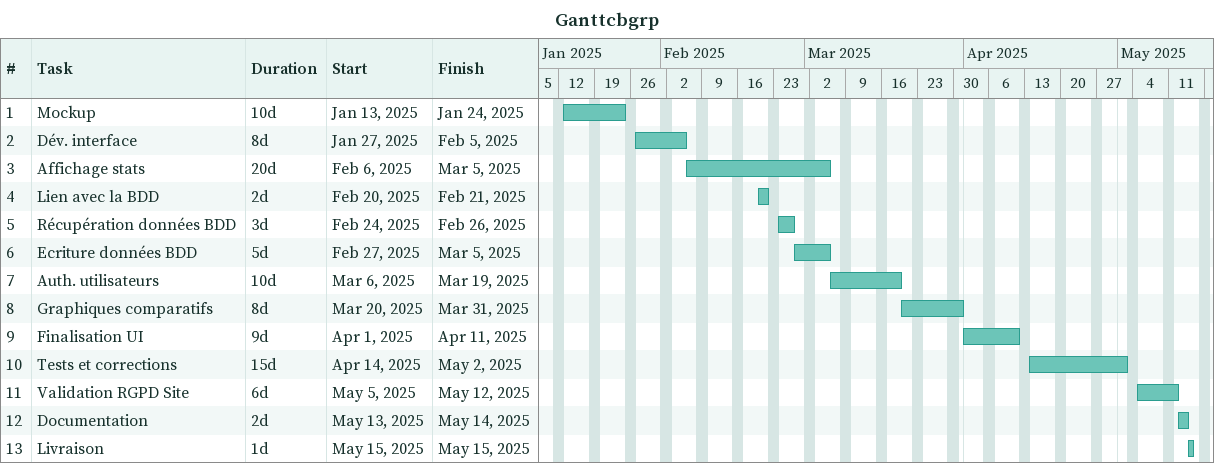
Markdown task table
Ganttcbgrp

| ID | Task | Duration | Start | Finish |
|---|---|---|---|---|
| 1 | Mockup | 10d | 2025-01-13 | 2025-01-24 |
| 2 | Dév. interface | 8d | 2025-01-27 | 2025-02-05 |
| 3 | Affichage stats | 20d | 2025-02-06 | 2025-03-05 |
| 4 | Lien avec la BDD | 2d | 2025-02-20 | 2025-02-21 |
| 5 | Récupération données BDD | 3d | 2025-02-24 | 2025-02-26 |
| 6 | Ecriture données BDD | 5d | 2025-02-27 | 2025-03-05 |
| 7 | Auth. utilisateurs | 10d | 2025-03-06 | 2025-03-19 |
| 8 | Graphiques comparatifs | 8d | 2025-03-20 | 2025-03-31 |
| 9 | Finalisation UI | 9d | 2025-04-01 | 2025-04-11 |
| 10 | Tests et corrections | 15d | 2025-04-14 | 2025-05-02 |
| 11 | Validation RGPD Site | 6d | 2025-05-05 | 2025-05-12 |
| 12 | Documentation | 2d | 2025-05-13 | 2025-05-14 |
| 13 | Livraison | 1d | 2025-05-15 | 2025-05-15 |
